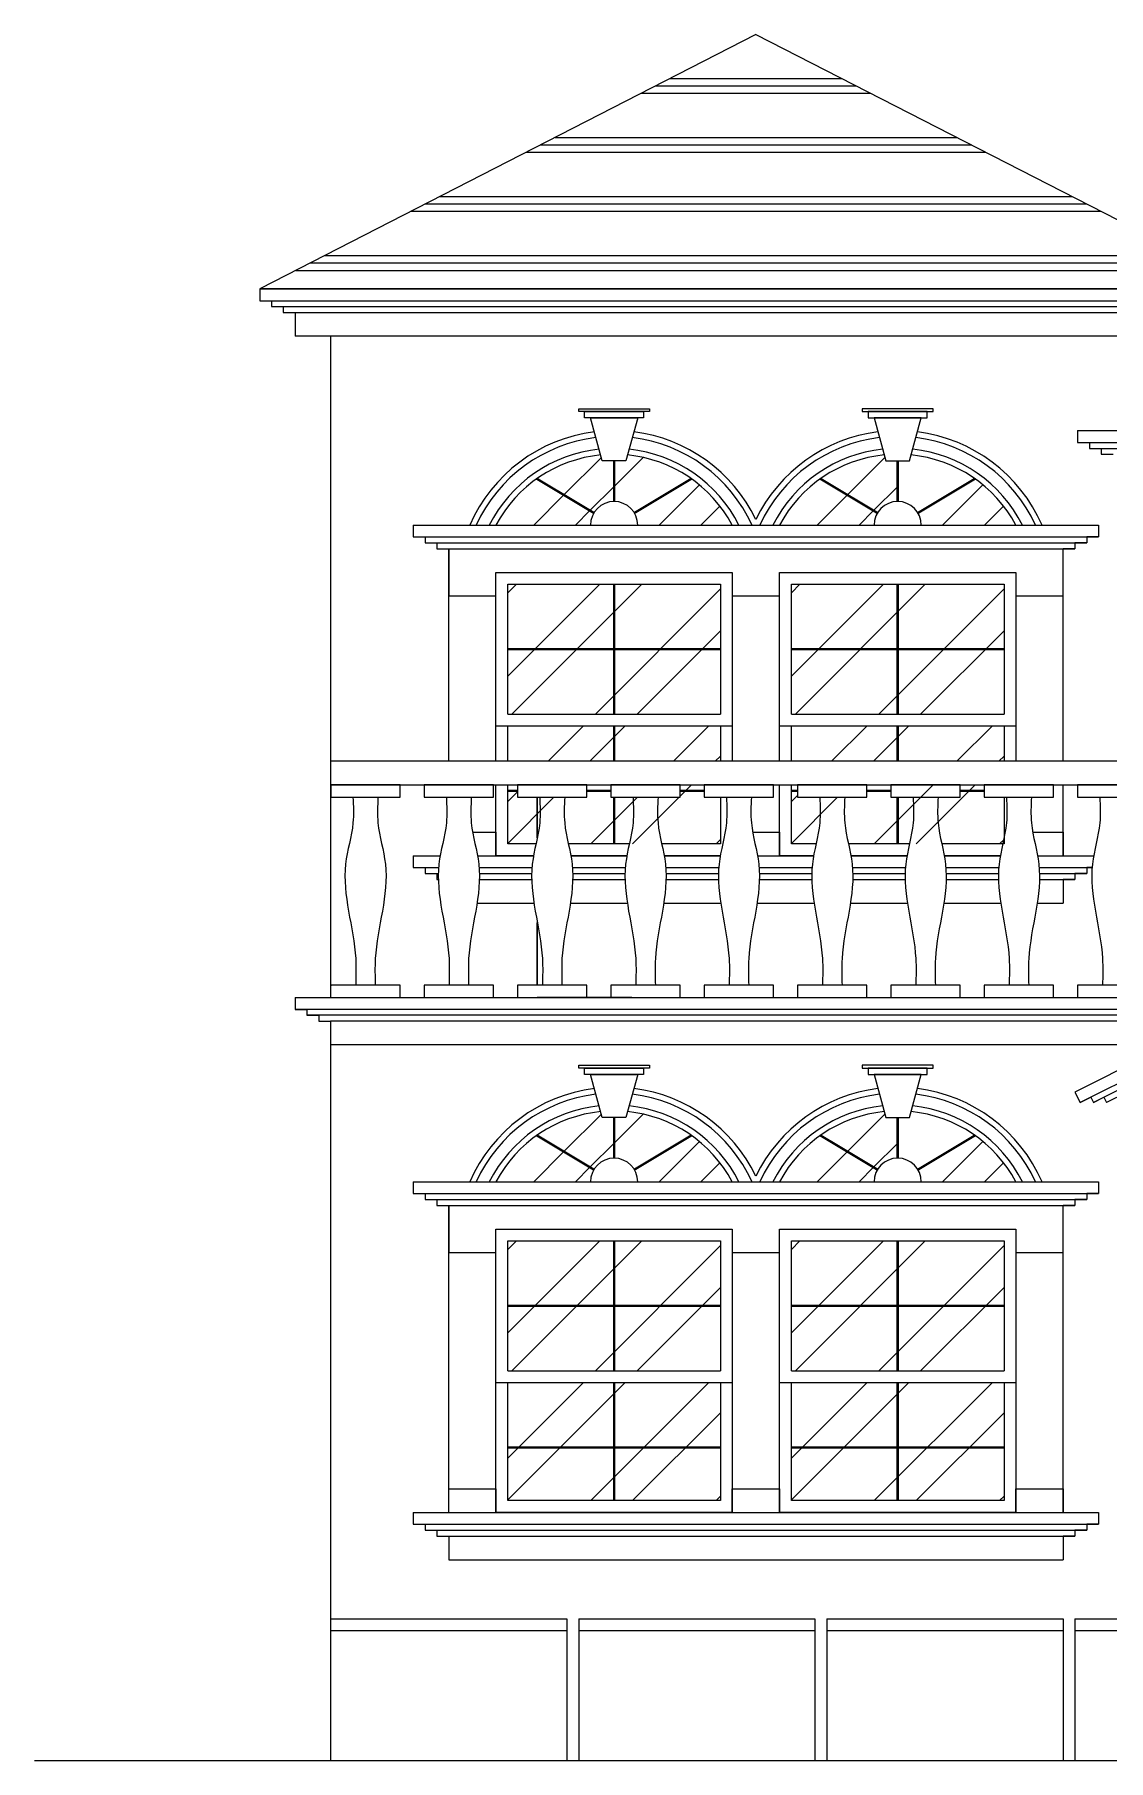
# Model space of a CAD drawing. Header units: inches. Extents: x -370 to 18, y -197 to 199.
# Drawn here: x -12.44 to -3.35, y -37.86 to -23.24 of the extents above; entities that cross this region are included whole.
import ezdxf

# ---------------------------------------------------------------- set-up
doc = ezdxf.new("R2010")
doc.units = ezdxf.units.IN
doc.header["$MEASUREMENT"] = 0
doc.layers.add('MUEBLES', color=7, linetype='Continuous')
pattern_1 = [(45, (-106.1862, 82.26116), (-0.53033, 0.53033), []), (45, (-105.8327, 82.26116), (-0.53033, 0.53033), [])]
pattern_2 = [(45, (-103.7862, 82.26116), (-0.53033, 0.53033), []), (45, (-103.4327, 82.26116), (-0.53033, 0.53033), [])]
pattern_3 = [(45, (-106.1862, 87.82116), (-0.53033, 0.53033), []), (45, (-105.8327, 87.82116), (-0.53033, 0.53033), [])]
pattern_4 = [(45, (-103.7862, 87.82116), (-0.53033, 0.53033), []), (45, (-103.4327, 87.82116), (-0.53033, 0.53033), [])]

msp = doc.modelspace()

# ---------------------------------------------------------------- hatches: boundary and pattern name
h = msp.add_hatch()
h.set_pattern_fill('PLAST', color=3, scale=2)
h.set_pattern_definition([(0, (-106.1862, 82.26116), (1e-16, 0.5), []), (0, (-106.1862, 82.32366), (1e-16, 0.5), []), (0, (-106.1862, 82.38616), (1e-16, 0.5), [])])
h.paths.add_polyline_path([(-2.12984, -25.3955), (-6.32984, -23.24166), (-10.52984, -25.3955)])
at = {"transparency": 33554610}
h = msp.add_hatch(dxfattribs=at)
h.set_pattern_fill('ANSI32', color=8, scale=2)
h.set_pattern_definition(pattern_3)
h.paths.add_polyline_path([(-7.52984, -26.85092), (-7.62984, -26.85092), (-7.64347, -26.80121, 0.12935945), (-8.18374, -27.00317), (-7.52984, -27.3955)])
h = msp.add_hatch(dxfattribs=at)
h.set_pattern_fill('ANSI32', color=8, scale=2)
h.set_pattern_definition(pattern_3)
h.paths.add_polyline_path([(-7.41621, -26.80121), (-7.42984, -26.85092), (-7.52984, -26.85092), (-7.52984, -27.3955), (-6.87595, -27.00317, 0.12935945)])
h = msp.add_hatch(dxfattribs=at)
h.set_pattern_fill('ANSI32', color=8, scale=2)
h.set_pattern_definition(pattern_4)
h.paths.add_polyline_path([(-5.12984, -26.85092), (-5.22984, -26.85092), (-5.24347, -26.80121, 0.12935945), (-5.78374, -27.00317), (-5.12984, -27.3955)])
h = msp.add_hatch(dxfattribs=at)
h.set_pattern_fill('ANSI32', color=8, scale=2)
h.set_pattern_definition(pattern_3)
h.paths.add_polyline_path([(-8.18374, -27.00317, 0.11698673), (-8.52984, -27.3955), (-7.52984, -27.3955)])
h = msp.add_hatch(dxfattribs=at)
h.set_pattern_fill('ANSI32', color=8, scale=2)
h.set_pattern_definition(pattern_3)
h.paths.add_polyline_path([(-6.87595, -27.00317), (-7.52984, -27.3955), (-6.52984, -27.3955, 0.11698673)])
h = msp.add_hatch(dxfattribs=at)
h.set_pattern_fill('ANSI32', color=8, scale=2)
h.set_pattern_definition(pattern_4)
h.paths.add_polyline_path([(-5.78374, -27.00317, 0.11698673), (-6.12984, -27.3955), (-5.12984, -27.3955)])
h = msp.add_hatch(dxfattribs=at)
h.set_pattern_fill('ANSI32', color=8, scale=2)
h.set_pattern_definition(pattern_4)
h.paths.add_polyline_path([(-4.47595, -27.00317), (-5.12984, -27.3955), (-4.12984, -27.3955, 0.11698673)])
h = msp.add_hatch(dxfattribs=at)
h.set_pattern_fill('ANSI32', color=8, scale=2)
h.set_pattern_definition(pattern_3)
h.paths.add_polyline_path([(-8.42984, -28.9955), (-6.62984, -28.9955), (-6.62984, -27.8955), (-8.42984, -27.8955)])
h.paths.add_polyline_path([(-8.42984, -29.3955), (-6.62984, -29.3955), (-6.62984, -29.0955), (-8.42984, -29.0955)])
h.paths.add_polyline_path([(-8.34736, -29.69988), (-8.34736, -29.5955), (-8.42984, -29.5955), (-8.42984, -30.0955), (-6.62984, -30.0955), (-6.62984, -29.5955), (-6.97071, -29.5955), (-6.97071, -29.69988), (-7.55721, -29.69988), (-7.55721, -29.5955), (-7.76085, -29.5955), (-7.76085, -29.69988)])
h = msp.add_hatch(dxfattribs=at)
h.set_pattern_fill('ANSI32', color=8, scale=2)
h.set_pattern_definition([(45, (-103.7862, 87.82116), (-0.53033, 0.53033), []), (45, (-103.4327, 87.82116), (-0.53033, 0.53033), [])])
h.paths.add_polyline_path([(-6.02984, -28.9955), (-4.22984, -28.9955), (-4.22984, -27.8955), (-6.02984, -27.8955)])
h.paths.add_polyline_path([(-6.02984, -29.3955), (-4.22984, -29.3955), (-4.22984, -29.0955), (-6.02984, -29.0955)])
h.paths.add_polyline_path([(-5.97692, -29.69988), (-5.97692, -29.5955), (-6.02984, -29.5955), (-6.02984, -30.0955), (-4.22984, -30.0955), (-4.22984, -29.5955), (-5.39042, -29.5955), (-5.39042, -29.69988)])
h = msp.add_hatch(dxfattribs=at)
h.set_pattern_fill('ANSI32', color=8, scale=2)
h.set_pattern_definition(pattern_1)
h.paths.add_polyline_path([(-7.52984, -32.41092), (-7.62984, -32.41092), (-7.64347, -32.36121, 0.12935945), (-8.18374, -32.56317), (-7.52984, -32.9555)])
h = msp.add_hatch(dxfattribs=at)
h.set_pattern_fill('ANSI32', color=8, scale=2)
h.set_pattern_definition(pattern_1)
h.paths.add_polyline_path([(-7.41621, -32.36121), (-7.42984, -32.41092), (-7.52984, -32.41092), (-7.52984, -32.9555), (-6.87595, -32.56317, 0.12935945)])
h = msp.add_hatch(dxfattribs=at)
h.set_pattern_fill('ANSI32', color=8, scale=2)
h.set_pattern_definition(pattern_2)
h.paths.add_polyline_path([(-5.12984, -32.41092), (-5.22984, -32.41092), (-5.24347, -32.36121, 0.12935945), (-5.78374, -32.56317), (-5.12984, -32.9555)])
h = msp.add_hatch(dxfattribs=at)
h.set_pattern_fill('ANSI32', color=8, scale=2)
h.set_pattern_definition(pattern_1)
h.paths.add_polyline_path([(-8.18374, -32.56317, 0.11698673), (-8.52984, -32.9555), (-7.52984, -32.9555)])
h = msp.add_hatch(dxfattribs=at)
h.set_pattern_fill('ANSI32', color=8, scale=2)
h.set_pattern_definition(pattern_1)
h.paths.add_polyline_path([(-6.87595, -32.56317), (-7.52984, -32.9555), (-6.52984, -32.9555, 0.11698673)])
h = msp.add_hatch(dxfattribs=at)
h.set_pattern_fill('ANSI32', color=8, scale=2)
h.set_pattern_definition(pattern_2)
h.paths.add_polyline_path([(-5.78374, -32.56317, 0.11698673), (-6.12984, -32.9555), (-5.12984, -32.9555)])
h = msp.add_hatch(dxfattribs=at)
h.set_pattern_fill('ANSI32', color=8, scale=2)
h.set_pattern_definition(pattern_2)
h.paths.add_polyline_path([(-4.47595, -32.56317), (-5.12984, -32.9555), (-4.12984, -32.9555, 0.11698673)])
h = msp.add_hatch(dxfattribs=at)
h.set_pattern_fill('ANSI32', color=8, scale=2)
h.set_pattern_definition(pattern_1)
h.paths.add_polyline_path([(-6.62984, -34.6555), (-8.42984, -34.6555), (-8.42984, -35.6555), (-6.62984, -35.6555)])
h.paths.add_polyline_path([(-8.42984, -34.5555), (-6.62984, -34.5555), (-6.62984, -33.4555), (-8.42984, -33.4555)])
h = msp.add_hatch(dxfattribs=at)
h.set_pattern_fill('ANSI32', color=8, scale=2)
h.set_pattern_definition([(45, (-103.7862, 82.26116), (-0.53033, 0.53033), []), (45, (-103.4327, 82.26116), (-0.53033, 0.53033), [])])
h.paths.add_polyline_path([(-4.22984, -34.6555), (-6.02984, -34.6555), (-6.02984, -35.6555), (-4.22984, -35.6555)])
h.paths.add_polyline_path([(-6.02984, -34.5555), (-4.22984, -34.5555), (-4.22984, -33.4555), (-6.02984, -33.4555)])

# ---------------------------------------------------------------- linework, layer by layer
at = {"color": 4}
for q in [(-10.52984, -25.3955), (-2.12984, -25.3955)]:
    msp.add_line((-6.32984, -23.24166), q, dxfattribs=at)
at = {"color": 5}
for p, q in [((-10.52984, -25.3955), (-2.72984, -25.3955)), ((-2.12984, -25.3955), (-10.52984, -25.3955)), ((-10.52984, -25.3955), (-10.52984, -25.4955)), ((-10.52984, -25.3955), (-10.52984, -25.4955)), ((-10.52984, -25.4955), (-2.12984, -25.4955)), ((-10.52984, -25.4955), (-10.42984, -25.4955)), ((-10.52984, -25.4955), (-10.42984, -25.4955)), ((-10.42984, -25.4955), (-10.42984, -25.5455)), ((-10.42984, -25.4955), (-10.42984, -25.5455)), ((-10.42984, -25.5455), (-2.22984, -25.5455)), ((-10.42984, -25.5455), (-10.32984, -25.5455)), ((-10.32984, -25.5455), (-10.32984, -25.5955)), ((-10.32984, -25.5955), (-2.32984, -25.5955)), ((-10.32984, -25.5955), (-10.22984, -25.5955)), ((-10.22984, -25.5955), (-10.22984, -25.7955)), ((-2.42984, -25.7955), (-10.22984, -25.7955)), ((-9.92984, -25.7955), (-9.92984, -31.3955)), ((-10.22984, -31.3955), (-3.22984, -31.3955)), ((-10.22984, -31.3955), (-10.22984, -31.4955)), ((-10.22984, -31.3955), (-10.22984, -31.4955)), ((-9.72984, -31.3955), (-2.02984, -31.3955)), ((-2.22984, -31.4955), (-10.22984, -31.4955)), ((-10.22984, -31.4955), (-10.12984, -31.4955)), ((-10.22984, -31.4955), (-10.12984, -31.4955)), ((-10.12984, -31.4955), (-10.12984, -31.5455)), ((-10.12984, -31.4955), (-10.12984, -31.5455)), ((-2.32984, -31.5455), (-10.12984, -31.5455)), ((-10.12984, -31.5455), (-10.02984, -31.5455)), ((-10.02984, -31.5455), (-10.02984, -31.5955)), ((-10.02984, -31.5955), (-9.92984, -31.5955)), ((-2.42984, -31.5955), (-9.92984, -31.5955)), ((-9.92984, -31.5955), (-9.92984, -31.7955)), ((-9.92984, -31.7955), (-9.92984, -37.8555)), ((-2.82984, -31.7955), (-9.92984, -31.7955))]:
    msp.add_line(p, q, dxfattribs=at)
at = {"color": 3}
for p, q in [((-3.60664, -26.5955), (0.27016, -26.5955)), ((-3.60664, -26.5955), (-3.60664, -26.6955)), ((-3.60664, -26.6955), (0.27016, -26.6955)), ((-3.60664, -26.6955), (-3.50664, -26.6955)), ((-3.50664, -26.6955), (-3.50664, -26.7455)), ((-3.50664, -26.7455), (-3.40664, -26.7455)), ((-3.40664, -26.7455), (0.27016, -26.7455)), ((-3.40664, -26.7455), (-3.40664, -26.7955)), ((-3.40664, -26.7955), (-3.30664, -26.7955)), ((-9.22984, -27.3955), (-3.42984, -27.3955)), ((-9.22984, -27.3955), (-9.22984, -27.4955)), ((-8.92984, -27.3955), (-3.72984, -27.3955)), ((-8.52984, -27.3955), (-6.52984, -27.3955)), ((-6.12984, -27.3955), (-4.12984, -27.3955)), ((-3.42984, -27.3955), (-3.42984, -27.4955)), ((-3.42984, -27.3955), (-3.42984, -27.4955)), ((-9.22984, -27.4955), (-3.42984, -27.4955)), ((-9.22984, -27.4955), (-9.12984, -27.4955)), ((-9.12984, -27.4955), (-9.12984, -27.5455)), ((-9.12984, -27.5455), (-9.02984, -27.5455)), ((-9.02984, -27.5455), (-3.52984, -27.5455)), ((-9.02984, -27.5455), (-9.02984, -27.5955)), ((-9.02984, -27.5955), (-8.92984, -27.5955)), ((-8.92984, -27.5955), (-3.62984, -27.5955)), ((-3.62984, -27.5955), (-3.72984, -27.5955)), ((-3.52984, -27.5455), (-3.62984, -27.5455)), ((-3.62984, -27.5455), (-3.62984, -27.5955)), ((-3.42984, -27.4955), (-3.52984, -27.4955)), ((-3.52984, -27.4955), (-3.52984, -27.5455)), ((-3.42984, -27.4955), (-3.52984, -27.4955)), ((-3.52984, -27.4955), (-3.52984, -27.5455)), ((-8.17984, -29.69988), (-8.17984, -30.04245)), ((-9.22984, -30.1955), (-9.00202, -30.1955)), ((-9.22984, -30.1955), (-9.22984, -30.2955)), ((-8.68647, -30.1955), (-8.21188, -30.1955)), ((-7.89633, -30.1955), (-7.42173, -30.1955)), ((-7.10619, -30.1955), (-6.63159, -30.1955)), ((-6.31604, -30.1955), (-5.84144, -30.1955)), ((-5.5259, -30.1955), (-5.0513, -30.1955)), ((-4.73575, -30.1955), (-4.26115, -30.1955)), ((-3.94561, -30.1955), (-3.47101, -30.1955)), ((-9.22984, -30.2955), (-9.01548, -30.2955)), ((-9.22984, -30.2955), (-9.12984, -30.2955)), ((-9.12984, -30.2955), (-9.12984, -30.3455)), ((-9.12984, -30.3455), (-9.02984, -30.3455)), ((-9.02984, -30.3455), (-9.01796, -30.3455)), ((-9.02984, -30.3455), (-9.02984, -30.3955)), ((-9.02984, -30.3955), (-9.01786, -30.3955)), ((-8.67301, -30.2955), (-8.22534, -30.2955)), ((-8.67063, -30.3955), (-8.22772, -30.3955)), ((-8.67053, -30.3455), (-8.22782, -30.3455)), ((-7.88287, -30.2955), (-7.43519, -30.2955)), ((-7.88049, -30.3955), (-7.43757, -30.3955)), ((-7.88039, -30.3455), (-7.43767, -30.3455)), ((-7.09272, -30.2955), (-6.64505, -30.2955)), ((-7.09034, -30.3955), (-6.64743, -30.3955)), ((-7.09025, -30.3455), (-6.64753, -30.3455)), ((-6.30258, -30.2955), (-5.85491, -30.2955)), ((-6.3002, -30.3955), (-5.85729, -30.3955)), ((-6.3001, -30.3455), (-5.85738, -30.3455)), ((-5.51243, -30.2955), (-5.06476, -30.2955)), ((-5.51006, -30.3955), (-5.06714, -30.3955)), ((-5.50996, -30.3455), (-5.06724, -30.3455)), ((-4.72229, -30.2955), (-4.27462, -30.2955)), ((-4.71991, -30.3955), (-4.277, -30.3955)), ((-4.71981, -30.3455), (-4.27709, -30.3455)), ((-3.93215, -30.2955), (-3.48447, -30.2955)), ((-3.92977, -30.3955), (-3.62984, -30.3955)), ((-3.92967, -30.3455), (-3.52984, -30.3455)), ((-3.62984, -30.3955), (-3.72984, -30.3955)), ((-3.72984, -30.3955), (-3.72984, -30.5955)), ((-3.52984, -30.3455), (-3.62984, -30.3455)), ((-3.62984, -30.3455), (-3.62984, -30.3955)), ((-3.48447, -30.2955), (-3.52984, -30.2955)), ((-3.52984, -30.2955), (-3.52984, -30.3455)), ((-3.48447, -30.2955), (-3.52984, -30.2955)), ((-3.52984, -30.2955), (-3.52984, -30.3455)), ((-8.69018, -30.5955), (-8.20817, -30.5955)), ((-7.90004, -30.5955), (-7.41802, -30.5955)), ((-7.1099, -30.5955), (-6.62788, -30.5955)), ((-6.31975, -30.5955), (-5.83773, -30.5955)), ((-5.52961, -30.5955), (-5.04759, -30.5955)), ((-4.73946, -30.5955), (-4.25745, -30.5955)), ((-3.94932, -30.5955), (-3.72984, -30.5955)), ((-8.17984, -30.75928), (-8.17984, -31.29113)), ((-9.22984, -32.9555), (-9.22984, -33.0555)), ((-9.22984, -32.9555), (-3.42984, -32.9555)), ((-8.92984, -32.9555), (-3.72984, -32.9555)), ((-8.52984, -32.9555), (-6.52984, -32.9555)), ((-6.12984, -32.9555), (-4.12984, -32.9555)), ((-3.42984, -32.9555), (-3.42984, -33.0555)), ((-3.42984, -32.9555), (-3.42984, -33.0555)), ((-9.22984, -33.0555), (-9.12984, -33.0555)), ((-9.22984, -33.0555), (-3.42984, -33.0555)), ((-9.12984, -33.0555), (-9.12984, -33.1055)), ((-9.12984, -33.1055), (-9.02984, -33.1055)), ((-9.02984, -33.1055), (-9.02984, -33.1555)), ((-9.02984, -33.1055), (-3.52984, -33.1055)), ((-9.02984, -33.1555), (-8.92984, -33.1555)), ((-8.92984, -33.1555), (-3.62984, -33.1555)), ((-3.62984, -33.1555), (-3.72984, -33.1555)), ((-3.52984, -33.1055), (-3.62984, -33.1055)), ((-3.62984, -33.1055), (-3.62984, -33.1555)), ((-3.52984, -33.0555), (-3.52984, -33.1055)), ((-3.42984, -33.0555), (-3.52984, -33.0555)), ((-9.22984, -35.7555), (-3.42984, -35.7555)), ((-9.22984, -35.7555), (-9.22984, -35.8555)), ((-3.42984, -35.7555), (-3.42984, -35.8555)), ((-3.42984, -35.7555), (-3.42984, -35.8555)), ((-9.22984, -35.8555), (-3.42984, -35.8555)), ((-9.22984, -35.8555), (-9.12984, -35.8555)), ((-9.12984, -35.8555), (-9.12984, -35.9055)), ((-9.12984, -35.9055), (-9.02984, -35.9055)), ((-9.02984, -35.9055), (-3.52984, -35.9055)), ((-9.02984, -35.9055), (-9.02984, -35.9555)), ((-3.52984, -35.9055), (-3.62984, -35.9055)), ((-3.62984, -35.9055), (-3.62984, -35.9555)), ((-3.42984, -35.8555), (-3.52984, -35.8555)), ((-3.52984, -35.8555), (-3.52984, -35.9055)), ((-9.02984, -35.9555), (-8.92984, -35.9555)), ((-8.92984, -35.9555), (-3.62984, -35.9555)), ((-8.92984, -35.9555), (-8.92984, -36.1555)), ((-3.62984, -35.9555), (-3.72984, -35.9555)), ((-3.72984, -35.9555), (-3.72984, -36.1555)), ((-8.92984, -36.1555), (-3.72984, -36.1555))]:
    msp.add_line(p, q, dxfattribs=at)
at = {"color": 2}
for p, q in [((-8.92984, -29.3955), (-8.92984, -27.5955)), ((-8.92984, -27.5955), (-8.92984, -27.7955)), ((-3.72984, -29.3955), (-3.72984, -27.5955)), ((-8.92984, -27.9955), (-8.52984, -27.9955)), ((-6.52984, -27.9955), (-6.12984, -27.9955)), ((-4.12984, -27.9955), (-3.72984, -27.9955)), ((-8.42984, -28.9955), (-6.62984, -28.9955)), ((-6.02984, -28.9955), (-4.22984, -28.9955)), ((-8.52984, -29.0955), (-6.52984, -29.0955)), ((-6.12984, -29.0955), (-4.12984, -29.0955)), ((-3.72984, -30.1955), (-3.72984, -29.5955)), ((-8.72757, -29.9955), (-8.52984, -29.9955)), ((-3.98671, -29.9955), (-3.72984, -29.9955)), ((-8.92984, -35.7555), (-8.92984, -33.1555)), ((-8.92984, -33.1555), (-8.92984, -33.3555)), ((-3.72984, -35.7555), (-3.72984, -33.1555)), ((-8.92984, -33.5555), (-8.52984, -33.5555)), ((-6.52984, -33.5555), (-6.12984, -33.5555)), ((-4.12984, -33.5555), (-3.72984, -33.5555)), ((-8.42984, -34.5555), (-6.62984, -34.5555)), ((-6.02984, -34.5555), (-4.22984, -34.5555)), ((-8.52984, -34.6555), (-6.52984, -34.6555)), ((-6.12984, -34.6555), (-4.12984, -34.6555)), ((-8.92984, -35.5555), (-8.52984, -35.5555)), ((-4.12984, -35.5555), (-3.72984, -35.5555))]:
    msp.add_line(p, q, dxfattribs=at)
for p, q in [((-6.35714, -29.9955), (-6.12984, -29.9955)), ((-6.52984, -35.5555), (-6.12984, -35.5555))]:
    msp.add_line(p, q)
at = {"color": 6}
for p, q in [((-1.22984, -30.9955), (-3.62984, -32.1955)), ((-1.22984, -31.10731), (-3.58512, -32.28495)), ((-1.22984, -31.16321), (-3.47332, -32.28495)), ((-1.22984, -31.21911), (-3.36151, -32.28495)), ((-12.43558, -37.8555), (15.63197, -37.8555))]:
    msp.add_line(p, q, dxfattribs=at)
at = {"color": 1}
for p, q in [((-9.92984, -36.6555), (-7.92984, -36.6555)), ((-7.92984, -36.6555), (-7.92984, -37.8555)), ((-7.82984, -36.6555), (-5.82984, -36.6555)), ((-7.82984, -36.6555), (-7.82984, -37.8555)), ((-5.82984, -36.6555), (-5.82984, -37.8555)), ((-5.72984, -36.6555), (-3.72984, -36.6555)), ((-5.72984, -36.6555), (-5.72984, -37.8555)), ((-3.72984, -36.6555), (-3.72984, -37.8555)), ((-3.62984, -36.6555), (-3.02984, -36.6555)), ((-3.62984, -36.6555), (-3.62984, -37.8555)), ((-9.92984, -36.7555), (-7.92984, -36.7555)), ((-7.82984, -36.7555), (-5.82984, -36.7555)), ((-5.72984, -36.7555), (-3.72984, -36.7555)), ((-3.62984, -36.7555), (-3.02984, -36.7555))]:
    msp.add_line(p, q, dxfattribs=at)
at = {"color": 6}
msp.add_lwpolyline([(-3.62984, -32.1955), (-3.58512, -32.28495), (-3.49568, -32.24022), (-3.47332, -32.28495), (-3.38387, -32.24022), (-3.36151, -32.28495)], dxfattribs=at)
at = {"color": 3}
for centre, radius, start, end in [((-7.52984, -27.92884), 1.33333, 97.201768, 156.421822), ((-7.52984, -27.92884), 1.28333, 96.882651, 155.443875), ((-7.52984, -27.92884), 1.28333, 24.556125, 83.117349), ((-7.52984, -27.92884), 1.33333, 25.841933, 82.798232), ((-5.12984, -27.92884), 1.33333, 97.201768, 154.158067), ((-5.12984, -27.92884), 1.28333, 96.882651, 155.443875), ((-5.12984, -27.92884), 1.28333, 24.556125, 83.117349), ((-5.12984, -27.92884), 1.33333, 23.578178, 82.798232), ((-7.52984, -27.92884), 1.18333, 96.162531, 153.211125), ((-7.52984, -27.92884), 1.13333, 95.754174, 151.927513), ((-7.52984, -27.92884), 1.13333, 28.072487, 84.245826), ((-7.52984, -27.92884), 1.18333, 26.788875, 83.837469), ((-5.12984, -27.92884), 1.18333, 96.162531, 153.211125), ((-5.12984, -27.92884), 1.13333, 95.754174, 151.927513), ((-5.12984, -27.92884), 1.13333, 28.072487, 84.245826), ((-5.12984, -27.92884), 1.18333, 26.788875, 83.837469), ((-7.52984, -33.48884), 1.33333, 97.201768, 156.421822), ((-7.52984, -33.48884), 1.28333, 96.882651, 155.443875), ((-7.52984, -33.48884), 1.28333, 24.556125, 83.117349), ((-7.52984, -33.48884), 1.33333, 25.841933, 82.798232), ((-5.12984, -33.48884), 1.33333, 97.201768, 154.158067), ((-5.12984, -33.48884), 1.28333, 96.882651, 155.443875), ((-5.12984, -33.48884), 1.28333, 24.556125, 83.117349), ((-5.12984, -33.48884), 1.33333, 23.578178, 82.798232), ((-7.52984, -33.48884), 1.18333, 96.162531, 153.211125), ((-7.52984, -33.48884), 1.13333, 95.754174, 151.927513), ((-7.52984, -33.48884), 1.13333, 28.072487, 84.245826), ((-7.52984, -33.48884), 1.18333, 26.788875, 83.837469), ((-5.12984, -33.48884), 1.18333, 96.162531, 153.211125), ((-5.12984, -33.48884), 1.13333, 95.754174, 151.927513), ((-5.12984, -33.48884), 1.13333, 28.072487, 84.245826), ((-5.12984, -33.48884), 1.18333, 26.788875, 83.837469)]:
    msp.add_arc(centre, radius, start, end, dxfattribs=at)
at = {"color": 6}
for centre in [(-7.52984, -27.3955), (-5.12984, -27.3955), (-7.52984, -32.9555), (-5.12984, -32.9555)]:
    msp.add_arc(centre, 0.2, 0, 180, dxfattribs=at)
at = {"color": 4}
for points in [[(-9.74016, -29.69988), (-9.74016, -29.9176), (-9.80271, -30.26498), (-9.71739, -31.06604), (-9.71739, -31.29113)], [(-9.52862, -29.69988), (-9.52862, -29.9176), (-9.46608, -30.26498), (-9.55139, -31.06604), (-9.55139, -31.29113)], [(-8.95002, -29.69988), (-8.95002, -29.9176), (-9.01256, -30.26498), (-8.92725, -31.06604), (-8.92725, -31.29113)], [(-8.73848, -29.69988), (-8.73848, -29.9176), (-8.67593, -30.26498), (-8.76124, -31.06604), (-8.76124, -31.29113)], [(-8.15987, -29.69988), (-8.15987, -29.9176), (-8.22242, -30.26498), (-8.13711, -31.06604), (-8.13711, -31.29113)], [(-7.94833, -29.69988), (-7.94833, -29.9176), (-7.88579, -30.26498), (-7.9711, -31.06604), (-7.9711, -31.29113)], [(-7.36973, -29.69988), (-7.36973, -29.9176), (-7.43227, -30.26498), (-7.34696, -31.06604), (-7.34696, -31.29113)], [(-7.15819, -29.69988), (-7.15819, -29.9176), (-7.09564, -30.26498), (-7.18096, -31.06604), (-7.18096, -31.29113)], [(-6.57958, -29.69988), (-6.57958, -29.9176), (-6.64213, -30.26498), (-6.55682, -31.06604), (-6.55682, -31.29113)], [(-6.36805, -29.69988), (-6.36805, -29.9176), (-6.3055, -30.26498), (-6.39081, -31.06604), (-6.39081, -31.29113)], [(-5.78944, -29.69988), (-5.78944, -29.9176), (-5.85198, -30.26498), (-5.76667, -31.06604), (-5.76667, -31.29113)], [(-5.5779, -29.69988), (-5.5779, -29.9176), (-5.51536, -30.26498), (-5.60067, -31.06604), (-5.60067, -31.29113)], [(-4.9993, -29.69988), (-4.9993, -29.9176), (-5.06184, -30.26498), (-4.97653, -31.06604), (-4.97653, -31.29113)], [(-4.78776, -29.69988), (-4.78776, -29.9176), (-4.72521, -30.26498), (-4.81052, -31.06604), (-4.81052, -31.29113)], [(-4.20915, -29.69988), (-4.20915, -29.9176), (-4.2717, -30.26498), (-4.18638, -31.06604), (-4.18638, -31.29113)], [(-3.99761, -29.69988), (-3.99761, -29.9176), (-3.93507, -30.26498), (-4.02038, -31.06604), (-4.02038, -31.29113)], [(-3.41901, -29.69988), (-3.41901, -29.9176), (-3.48155, -30.26498), (-3.39624, -31.06604), (-3.39624, -31.29113)]]:
    msp.add_spline(points, degree=3, dxfattribs=at)
at = {"layer": 'MUEBLES', "color": 4}
for points in [[(-7.82984, -26.40963), (-7.22984, -26.40963), (-7.22984, -26.43463), (-7.82984, -26.43463)], [(-7.77984, -26.43463), (-7.27984, -26.43463), (-7.27984, -26.48623), (-7.77984, -26.48623)], [(-4.82984, -26.40963), (-5.42984, -26.40963), (-5.42984, -26.43463), (-4.82984, -26.43463)], [(-4.87984, -26.43463), (-5.37984, -26.43463), (-5.37984, -26.48623), (-4.87984, -26.48623)], [(-9.34114, -29.5955), (-9.92764, -29.5955), (-9.92764, -29.69988), (-9.34114, -29.69988)], [(-8.551, -29.5955), (-9.1375, -29.5955), (-9.1375, -29.69988), (-8.551, -29.69988)], [(-7.76085, -29.5955), (-8.34736, -29.5955), (-8.34736, -29.69988), (-7.76085, -29.69988)], [(-6.97071, -29.5955), (-7.55721, -29.5955), (-7.55721, -29.69988), (-6.97071, -29.69988)], [(-6.18056, -29.5955), (-6.76707, -29.5955), (-6.76707, -29.69988), (-6.18056, -29.69988)], [(-5.39042, -29.5955), (-5.97692, -29.5955), (-5.97692, -29.69988), (-5.39042, -29.69988)], [(-4.60027, -29.5955), (-5.18678, -29.5955), (-5.18678, -29.69988), (-4.60027, -29.69988)], [(-3.81013, -29.5955), (-4.39663, -29.5955), (-4.39663, -29.69988), (-3.81013, -29.69988)], [(-3.01999, -29.5955), (-3.60649, -29.5955), (-3.60649, -29.69988), (-3.01999, -29.69988)], [(-8.551, -31.29113), (-9.1375, -31.29113), (-9.1375, -31.3955), (-8.551, -31.3955)], [(-7.76085, -31.29113), (-8.34736, -31.29113), (-8.34736, -31.3955), (-7.76085, -31.3955)], [(-6.97071, -31.29113), (-7.55721, -31.29113), (-7.55721, -31.3955), (-6.97071, -31.3955)], [(-6.18056, -31.29113), (-6.76707, -31.29113), (-6.76707, -31.3955), (-6.18056, -31.3955)], [(-5.39042, -31.29113), (-5.97692, -31.29113), (-5.97692, -31.3955), (-5.39042, -31.3955)], [(-4.60027, -31.29113), (-5.18678, -31.29113), (-5.18678, -31.3955), (-4.60027, -31.3955)], [(-3.81013, -31.29113), (-4.39663, -31.29113), (-4.39663, -31.3955), (-3.81013, -31.3955)], [(-3.01999, -31.29113), (-3.60649, -31.29113), (-3.60649, -31.3955), (-3.01999, -31.3955)], [(-7.82984, -31.96963), (-7.22984, -31.96963), (-7.22984, -31.99463), (-7.82984, -31.99463)], [(-7.77984, -31.99463), (-7.27984, -31.99463), (-7.27984, -32.04623), (-7.77984, -32.04623)], [(-4.82984, -31.96963), (-5.42984, -31.96963), (-5.42984, -31.99463), (-4.82984, -31.99463)], [(-4.87984, -31.99463), (-5.37984, -31.99463), (-5.37984, -32.04623), (-4.87984, -32.04623)]]:
    msp.add_lwpolyline(points, close=True, dxfattribs=at)
for points in [[(-7.72984, -26.48623), (-7.32984, -26.48623), (-7.42984, -26.85092), (-7.62984, -26.85092), (-7.72984, -26.48623)], [(-4.92984, -26.48623), (-5.32984, -26.48623), (-5.22984, -26.85092), (-5.02984, -26.85092), (-4.92984, -26.48623)], [(-9.72984, -31.3955), (-9.34114, -31.3955), (-9.34114, -31.29113), (-9.92764, -31.29113), (-9.92764, -31.2966)], [(-7.72984, -32.04623), (-7.32984, -32.04623), (-7.42984, -32.41092), (-7.62984, -32.41092), (-7.72984, -32.04623)], [(-4.92984, -32.04623), (-5.32984, -32.04623), (-5.22984, -32.41092), (-5.02984, -32.41092), (-4.92984, -32.04623)]]:
    msp.add_lwpolyline(points, dxfattribs=at)
at = {"layer": 'MUEBLES', "const_width": 0.02}
for points in [[(-7.52984, -26.85092), (-7.52984, -27.1955)], [(-5.12984, -26.85092), (-5.12984, -27.1955)], [(-7.70134, -27.2926), (-8.18374, -27.00317)], [(-7.35834, -27.2926), (-6.87595, -27.00317)], [(-5.30134, -27.2926), (-5.78374, -27.00317)], [(-4.95834, -27.2926), (-4.47595, -27.00317)], [(-7.52984, -27.8955), (-7.52984, -28.9955)], [(-5.12984, -27.8955), (-5.12984, -28.9955)], [(-8.42984, -28.4455), (-6.62984, -28.4455)], [(-6.02984, -28.4455), (-4.22984, -28.4455)], [(-7.52984, -29.0955), (-7.52984, -29.3955)], [(-5.12984, -29.0955), (-5.12984, -29.3955)], [(-8.42984, -29.6455), (-8.34736, -29.6455)], [(-7.76085, -29.6455), (-7.55721, -29.6455)], [(-6.97071, -29.6455), (-6.76707, -29.6455)], [(-6.02984, -29.6455), (-5.97692, -29.6455)], [(-5.39042, -29.6455), (-5.18678, -29.6455)], [(-4.60027, -29.6455), (-4.39663, -29.6455)], [(-7.52984, -29.69988), (-7.52984, -30.0955)], [(-5.12984, -29.69988), (-5.12984, -30.0955)], [(-7.52984, -32.41092), (-7.52984, -32.7555)], [(-5.12984, -32.41092), (-5.12984, -32.7555)], [(-7.70134, -32.8526), (-8.18374, -32.56317)], [(-7.35834, -32.8526), (-6.87595, -32.56317)], [(-5.30134, -32.8526), (-5.78374, -32.56317)], [(-4.95834, -32.8526), (-4.47595, -32.56317)], [(-7.52984, -33.4555), (-7.52984, -34.5555)], [(-5.12984, -33.4555), (-5.12984, -34.5555)], [(-8.42984, -34.0055), (-6.62984, -34.0055)], [(-6.02984, -34.0055), (-4.22984, -34.0055)], [(-7.52984, -34.6555), (-7.52984, -35.6555)], [(-5.12984, -34.6555), (-5.12984, -35.6555)], [(-8.42984, -35.2055), (-6.62984, -35.2055)], [(-6.02984, -35.2055), (-4.22984, -35.2055)]]:
    msp.add_lwpolyline(points, dxfattribs=at)
at = {"layer": 'MUEBLES', "color": 3}
for points in [[(-8.92984, -27.5955), (-8.92984, -27.9955), (-8.52984, -27.9955), (-8.52984, -27.7955), (-6.52984, -27.7955), (-6.52984, -27.9955), (-6.12984, -27.9955), (-6.12984, -27.7955), (-4.12984, -27.7955), (-4.12984, -27.9955), (-3.72984, -27.9955), (-3.72984, -27.5955)], [(-8.72757, -29.9955), (-8.52984, -29.9955), (-8.52984, -30.1955)], [(-6.35714, -29.9955), (-6.12984, -29.9955), (-6.12984, -30.1955)], [(-3.98671, -29.9955), (-3.72984, -29.9955), (-3.72984, -30.1955)], [(-8.92984, -33.1555), (-8.92984, -33.5555), (-8.52984, -33.5555), (-8.52984, -33.3555), (-6.52984, -33.3555), (-6.52984, -33.5555), (-6.12984, -33.5555), (-6.12984, -33.3555), (-4.12984, -33.3555), (-4.12984, -33.5555), (-3.72984, -33.5555), (-3.72984, -33.1555)], [(-8.92984, -35.7555), (-8.92984, -35.5555), (-8.52984, -35.5555), (-8.52984, -35.7555)], [(-6.52984, -35.7555), (-6.52984, -35.5555), (-6.12984, -35.5555), (-6.12984, -35.7555)], [(-4.12984, -35.7555), (-4.12984, -35.5555), (-3.72984, -35.5555), (-3.72984, -35.7555)]]:
    msp.add_lwpolyline(points, dxfattribs=at)
at = {"layer": 'MUEBLES', "color": 2}
for points in [[(-8.52984, -29.3955), (-8.52984, -27.7955), (-6.52984, -27.7955), (-6.52984, -29.3955)], [(-8.42984, -28.9955), (-8.42984, -27.8955), (-6.62984, -27.8955), (-6.62984, -28.9955)], [(-6.12984, -29.3955), (-6.12984, -27.7955), (-4.12984, -27.7955), (-4.12984, -29.3955)], [(-6.02984, -28.9955), (-6.02984, -27.8955), (-4.22984, -27.8955), (-4.22984, -28.9955)], [(-8.42984, -29.3955), (-8.42984, -29.0955)], [(-6.62984, -29.0955), (-6.62984, -29.3955)], [(-6.02984, -29.3955), (-6.02984, -29.0955)], [(-4.22984, -29.0955), (-4.22984, -29.3955)], [(-8.21188, -30.1955), (-8.52984, -30.1955), (-8.52984, -29.5955)], [(-8.19118, -30.0955), (-8.42984, -30.0955), (-8.42984, -29.5955)], [(-5.84144, -30.1955), (-6.12984, -30.1955), (-6.12984, -29.5955)], [(-5.82075, -30.0955), (-6.02984, -30.0955), (-6.02984, -29.5955)], [(-6.62984, -29.69988), (-6.62984, -30.0955), (-7.12688, -30.0955)], [(-4.22984, -29.69988), (-4.22984, -30.0955), (-4.75645, -30.0955)], [(-7.40104, -30.0955), (-7.91702, -30.0955)], [(-5.03061, -30.0955), (-5.54659, -30.0955)], [(-7.42173, -30.1955), (-7.89633, -30.1955)], [(-6.63159, -30.1955), (-7.10619, -30.1955)], [(-5.0513, -30.1955), (-5.5259, -30.1955)], [(-4.26115, -30.1955), (-4.73575, -30.1955)], [(-8.42984, -34.5555), (-8.42984, -33.4555), (-6.62984, -33.4555), (-6.62984, -34.5555)], [(-6.02984, -34.5555), (-6.02984, -33.4555), (-4.22984, -33.4555), (-4.22984, -34.5555)], [(-6.62984, -34.6555), (-6.62984, -35.6555), (-8.42984, -35.6555), (-8.42984, -34.6555)], [(-4.22984, -34.6555), (-4.22984, -35.6555), (-6.02984, -35.6555), (-6.02984, -34.6555)]]:
    msp.add_lwpolyline(points, dxfattribs=at)
at = {"layer": 'MUEBLES', "color": 5}
msp.add_lwpolyline([(1.53065, -29.3955), (-9.92984, -29.3955), (-9.92984, -29.5955), (1.53065, -29.5955)], close=True, dxfattribs=at)
at = {"layer": 'MUEBLES', "color": 1}
for points in [[(-8.17984, -30.04245), (-8.17984, -29.69988)], [(-8.17984, -31.29113), (-8.17984, -30.75928)], [(-7.37984, -31.3955), (-7.37984, -31.3955), (-8.17984, -31.3955)]]:
    msp.add_lwpolyline(points, dxfattribs=at)
at = {"layer": 'MUEBLES', "color": 2}
for points in [[(-8.52984, -33.3555), (-6.52984, -33.3555), (-6.52984, -35.7555), (-8.52984, -35.7555)], [(-6.12984, -33.3555), (-4.12984, -33.3555), (-4.12984, -35.7555), (-6.12984, -35.7555)]]:
    msp.add_lwpolyline(points, close=True, dxfattribs=at)

doc.saveas('drawing.dxf')
